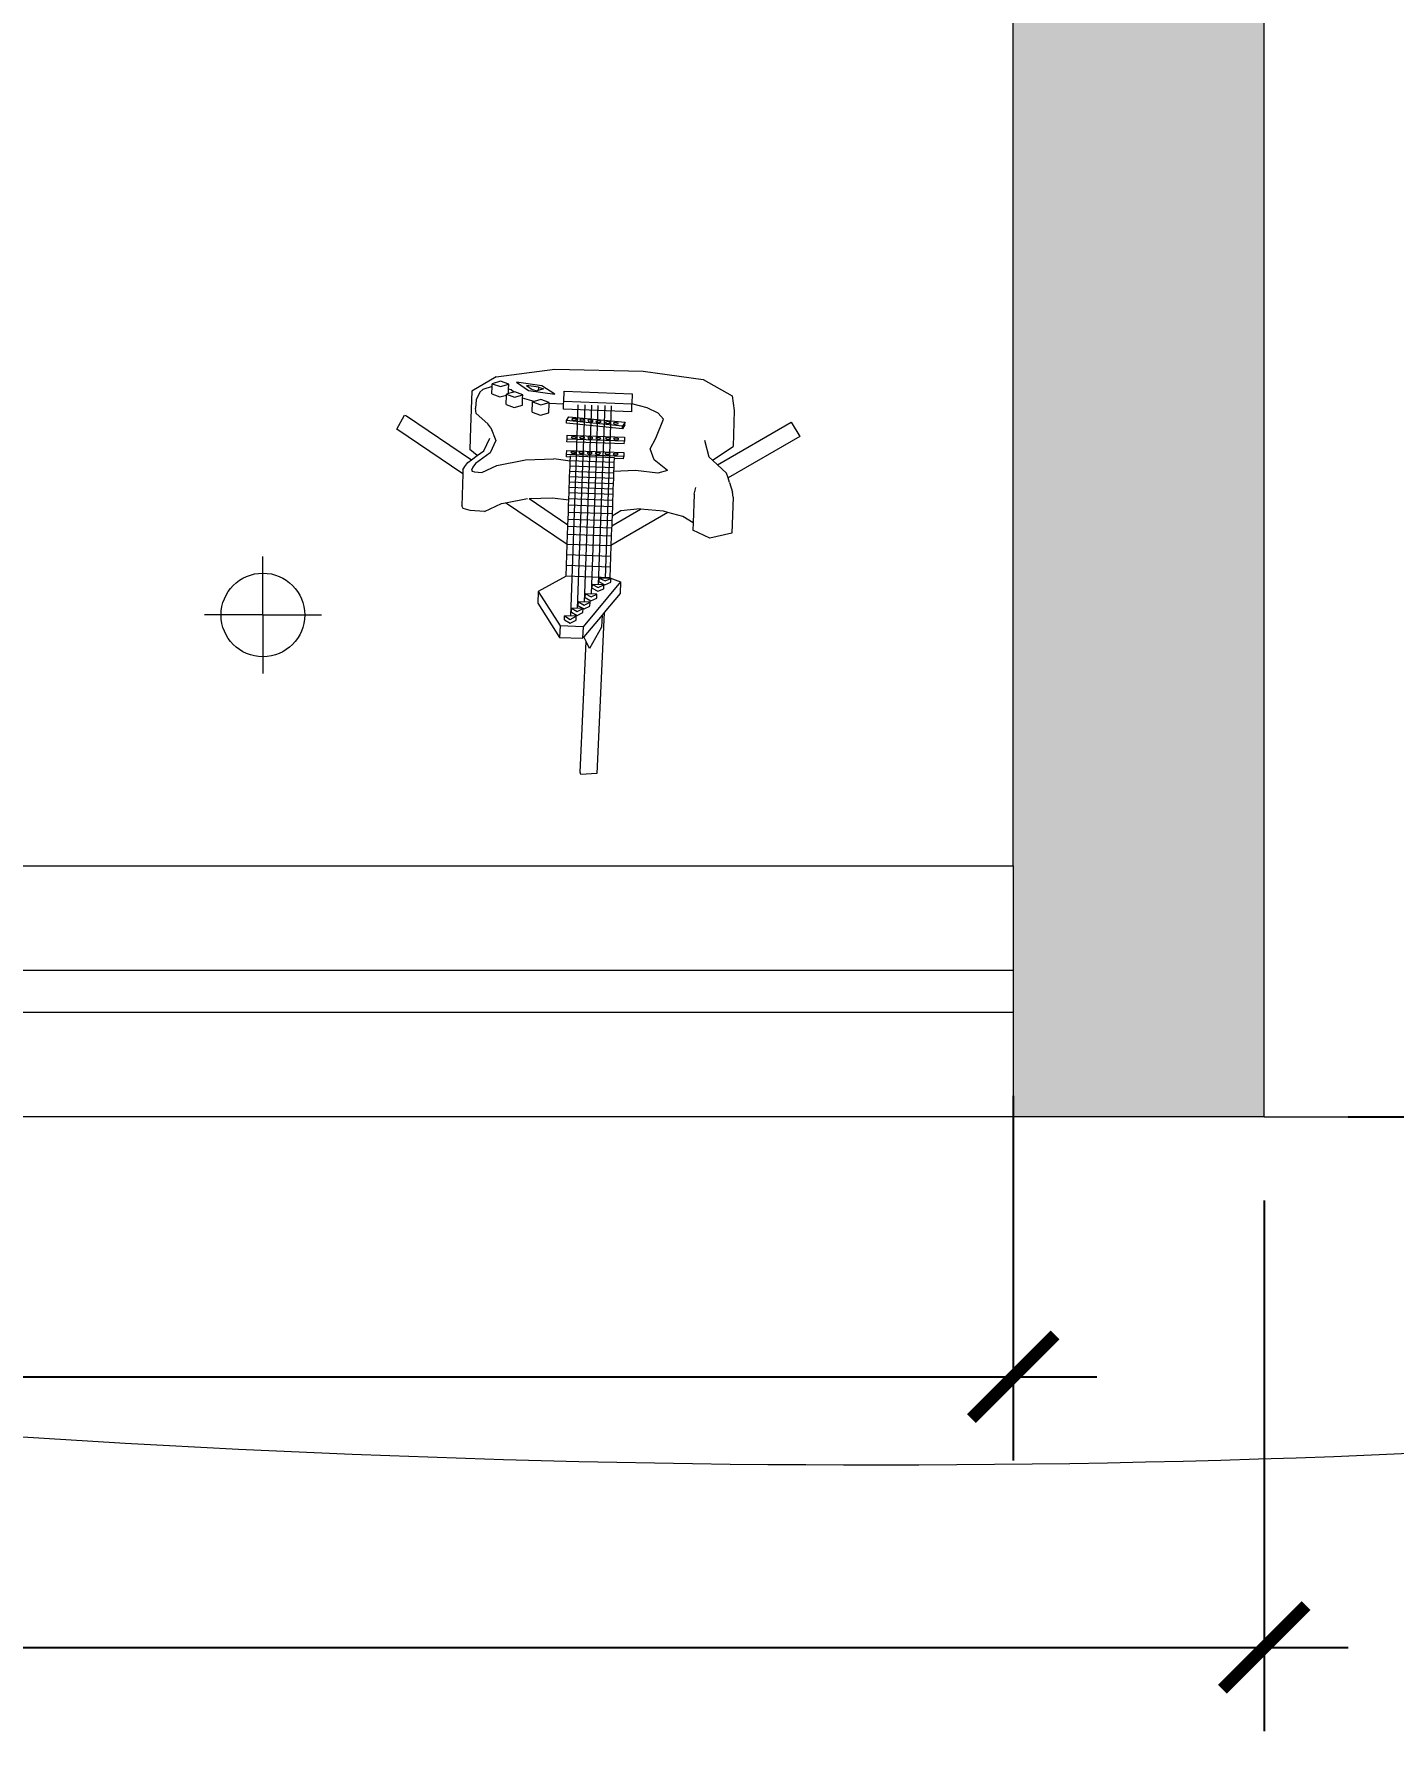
# Model space of a CAD drawing. Header units: millimetres. Extents: x 19901 to 59163, y 13732 to 30178.
# Drawn here: x 39292.3 to 39454.8, y 27686.1 to 27888.9 of the extents above; entities that cross this region are included whole.
import ezdxf

# ---------------------------------------------------------------- set-up
doc = ezdxf.new("R2010")
doc.units = ezdxf.units.MM
doc.linetypes.add('ACAD_ISO03W100', pattern=[30, 12, -18])
doc.layers.get('0').update_dxf_attribs({"lineweight": 18})
for name, color, linetype, lineweight in [('A-FURN', 8, 'Continuous', 13), ('CAMPITURA', 9, 'Continuous', 13), ('Curve di livello', 6, 'Continuous', 9), ('PROIEZIONI', 145, 'Continuous', 13), ('QUOTE', 252, 'Continuous', 13), ('Vetro', 150, 'Continuous', 15), ('Wall', 255, 'Continuous', 20)]:
    doc.layers.add(name, color=color, linetype=linetype, lineweight=lineweight)
doc.styles.get("Standard").update_dxf_attribs({"font": 'arial.ttf'})
doc.dimstyles.new('1-1', dxfattribs={"dimtxt": 15, "dimasz": 10, "dimexe": 10, "dimexo": 10, "dimgap": 5, "dimtad": 1, "dimdec": 0, "dimtxsty": 'Standard', "dimblk": 'ARCHTICK', "dimcen": 2.5, "dimdle": 10, "dimadec": 0, "dimazin": 0, "dimtfac": 1, "dimtdec": 0, "dimtmove": 0, "dimatfit": 3, "dimldrblk": 'ARCHTICK', "dimfxl": 1, "dimarcsym": 0})

# ---------------------------------------------------------------- blocks, each defined once
blk = doc.blocks.new('luce')
at = {"layer": 'PROIEZIONI'}
for q in [(4127.26, 2661.44), (4120.26, 2654.44), (4127.26, 2647.44), (4134.26, 2654.44)]:
    blk.add_line((4127.26, 2654.44), q, dxfattribs=at)
blk.add_circle((4127.26, 2654.44), 5, dxfattribs=at)
blk = doc.blocks.new('_ArchTick')
at = {"color": 0, "linetype": 'ByBlock', "const_width": 0.15}
blk.add_lwpolyline([(-0.5, -0.5), (0.5, 0.5)], dxfattribs=at)
blk = doc.blocks.new('*D6')
at = {"layer": 'Defpoints', "color": 0, "transparency": 16777216}
for p in [(39439.37, 28539.51), (39439.37, 27759.51), (39622.34, 27759.51)]:
    blk.add_point(p, dxfattribs=at)
at = {"layer": 'QUOTE', "color": 0, "lineweight": -2, "transparency": 16777216}
for p, q in [((39622.34, 28549.51), (39622.34, 27749.51)), ((39449.37, 28539.51), (39632.34, 28539.51)), ((39449.37, 27759.51), (39632.34, 27759.51))]:
    blk.add_line(p, q, dxfattribs=at)
at = {"layer": 'QUOTE', "color": 0, "lineweight": -2, "transparency": 16777216, "xscale": 10, "yscale": 10, "zscale": 10}
for p, rotation in [((39622.34, 28539.51), 90), ((39622.34, 27759.51), 270)]:
    blk.add_blockref('_ArchTick', p, dxfattribs=dict(at, rotation=rotation))
at = {"layer": 'QUOTE', "color": 0, "transparency": 16777216, "insert": (39609.68, 28149.51), "char_height": 15, "attachment_point": 5, "rotation": 90}
blk.add_mtext('780', dxfattribs=at)
blk = doc.blocks.new('*D104')
at = {"layer": 'Defpoints', "color": 0, "transparency": 16777216}
for p in [(39089.37, 27759.51), (39439.37, 27759.51), (39439.37, 27696.1)]:
    blk.add_point(p, dxfattribs=at)
at = {"layer": 'QUOTE', "color": 0, "lineweight": -2, "transparency": 16777216}
for p, q in [((39089.37, 27749.51), (39089.37, 27686.1)), ((39439.37, 27749.51), (39439.37, 27686.1)), ((39079.37, 27696.1), (39449.37, 27696.1))]:
    blk.add_line(p, q, dxfattribs=at)
at = {"layer": 'QUOTE', "color": 0, "lineweight": -2, "transparency": 16777216, "xscale": 10, "yscale": 10, "zscale": 10, "rotation": 180}
blk.add_blockref('_ArchTick', (39089.37, 27696.1), dxfattribs=at)
at = {"layer": 'QUOTE', "color": 0, "lineweight": -2, "transparency": 16777216, "xscale": 10, "yscale": 10, "zscale": 10}
blk.add_blockref('_ArchTick', (39439.37, 27696.1), dxfattribs=at)
at = {"layer": 'QUOTE', "color": 0, "transparency": 16777216, "insert": (39264.37, 27708.76), "char_height": 15, "attachment_point": 5}
blk.add_mtext('350', dxfattribs=at)
blk = doc.blocks.new('*D105')
at = {"layer": 'Defpoints', "color": 0, "transparency": 16777216}
for p in [(39119.37, 27772.01), (39409.37, 27772.01), (39409.37, 27728.43)]:
    blk.add_point(p, dxfattribs=at)
at = {"layer": 'QUOTE', "color": 0, "lineweight": -2, "transparency": 16777216}
for p, q in [((39119.37, 27762.01), (39119.37, 27718.43)), ((39409.37, 27762.01), (39409.37, 27718.43)), ((39109.37, 27728.43), (39419.37, 27728.43))]:
    blk.add_line(p, q, dxfattribs=at)
at = {"layer": 'QUOTE', "color": 0, "lineweight": -2, "transparency": 16777216, "xscale": 10, "yscale": 10, "zscale": 10, "rotation": 180}
blk.add_blockref('_ArchTick', (39119.37, 27728.43), dxfattribs=at)
at = {"layer": 'QUOTE', "color": 0, "lineweight": -2, "transparency": 16777216, "xscale": 10, "yscale": 10, "zscale": 10}
blk.add_blockref('_ArchTick', (39409.37, 27728.43), dxfattribs=at)
at = {"layer": 'QUOTE', "color": 0, "transparency": 16777216, "insert": (39264.37, 27741.09), "char_height": 15, "attachment_point": 5}
blk.add_mtext('290', dxfattribs=at)

msp = doc.modelspace()

# ---------------------------------------------------------------- hatches: boundary and pattern name
at = {"layer": 'CAMPITURA'}
h = msp.add_hatch(color=256, dxfattribs=at)
h.dxf.hatch_style = 1
h.paths.add_polyline_path([(38689.37, 27789.51), (38669.37, 27789.51), (38669.37, 27759.51), (38719.37, 27759.51), (38719.37, 27884.51), (38689.37, 27884.51)])
h.paths.add_polyline_path([(39089.37, 27759.51), (39119.37, 27759.51), (39119.37, 27789.51), (39119.37, 27884.51), (39089.37, 27884.51)])
h.paths.add_polyline_path([(39409.37, 27789.51), (39409.37, 27759.51), (39439.37, 27759.51), (39439.37, 27927.01), (39409.37, 27927.01)])

# ---------------------------------------------------------------- linework, layer by layer
at = {"layer": 'A-FURN'}
for p, q in [((39347.58, 27847.91), (39344.67, 27846.21)), ((39348.1, 27847.39), (39347.11, 27847.11)), ((39347.58, 27847.91), (39354.59, 27848.85)), ((39349.07, 27847.04), (39348.1, 27847.39)), ((39353.04, 27846.84), (39350.01, 27847.3)), ((39350.01, 27847.3), (39351.44, 27846.29)), ((39354.59, 27848.85), (39365.15, 27848.59)), ((39365.15, 27848.59), (39372.3, 27847.6)), ((39372.3, 27847.6), (39375.76, 27845.67)), ((39344.67, 27846.21), (39344.52, 27841.89)), ((39345.62, 27846.1), (39345.18, 27845.16)), ((39345.98, 27846.41), (39345.62, 27846.1)), ((39347.1, 27846.79), (39345.98, 27846.41)), ((39347.07, 27845.88), (39347.1, 27846.79)), ((39347.07, 27845.88), (39348.03, 27845.52)), ((39347.1, 27846.79), (39347.11, 27847.11)), ((39347.11, 27847.11), (39348.08, 27846.76)), ((39348.03, 27845.52), (39348.8, 27845.74)), ((39348.08, 27846.76), (39349.07, 27847.04)), ((39348.76, 27844.62), (39348.8, 27845.74)), ((39349.03, 27845.92), (39348.8, 27845.85)), ((39348.8, 27845.85), (39349.77, 27845.5)), ((39348.8, 27845.74), (39348.8, 27845.85)), ((39349.03, 27845.92), (39349.05, 27846.46)), ((39349.69, 27846.11), (39349.03, 27845.92)), ((39349.05, 27846.46), (39349.07, 27847.04)), ((39349.38, 27846.39), (39349.05, 27846.46)), ((39349.69, 27846.11), (39349.38, 27846.39)), ((39349.79, 27846.14), (39349.69, 27846.11)), ((39349.77, 27845.5), (39350.76, 27845.78)), ((39350.76, 27845.78), (39349.79, 27846.14)), ((39350.71, 27844.55), (39350.74, 27845.37)), ((39350.74, 27845.37), (39350.76, 27845.78)), ((39352.11, 27844.99), (39350.74, 27845.37)), ((39351.19, 27846.91), (39351.87, 27846.43)), ((39352.62, 27846.69), (39351.19, 27846.91)), ((39351.44, 27846.29), (39354.58, 27845.87)), ((39351.87, 27846.43), (39352.48, 27846.24)), ((39352.92, 27845.23), (39352.11, 27844.99)), ((39352.6, 27846.28), (39352.48, 27846.24)), ((39352.62, 27846.69), (39352.6, 27846.28)), ((39353.23, 27846.5), (39352.6, 27846.28)), ((39352.62, 27846.69), (39353.23, 27846.5)), ((39353.89, 27844.87), (39352.92, 27845.23)), ((39354.58, 27845.87), (39353.04, 27846.84)), ((39355.65, 27844.97), (39355.69, 27846.2)), ((39355.69, 27846.2), (39363.84, 27845.9)), ((39363.84, 27845.9), (39363.8, 27844.71)), ((39375.76, 27845.67), (39376.03, 27843.92)), ((39335.7, 27841.66), (39336.6, 27843.35)), ((39336.6, 27843.35), (39336.87, 27843.27)), ((39336.87, 27843.27), (39344.63, 27838.02)), ((39345.18, 27845.16), (39345.12, 27844.17)), ((39345.17, 27843.54), (39345.12, 27844.17)), ((39346.59, 27842.3), (39345.17, 27843.54)), ((39348.76, 27844.62), (39349.72, 27844.27)), ((39349.72, 27844.27), (39350.71, 27844.55)), ((39351.89, 27843.71), (39351.93, 27844.94)), ((39351.89, 27843.71), (39352.86, 27843.36)), ((39352.11, 27844.99), (39351.93, 27844.94)), ((39351.93, 27844.94), (39352.9, 27844.59)), ((39352.86, 27843.36), (39353.85, 27843.64)), ((39352.9, 27844.59), (39353.89, 27844.87)), ((39353.85, 27843.64), (39353.89, 27844.76)), ((39353.89, 27844.76), (39353.89, 27844.87)), ((39355.64, 27844.66), (39353.89, 27844.76)), ((39355.62, 27844.05), (39355.64, 27844.66)), ((39363.77, 27843.76), (39355.62, 27844.05)), ((39355.64, 27844.66), (39355.65, 27844.97)), ((39363.8, 27844.68), (39355.65, 27844.97)), ((39357.35, 27844.6), (39357.13, 27838.44)), ((39358.15, 27844.58), (39357.93, 27838.42)), ((39358.95, 27844.55), (39358.72, 27838.39)), ((39359.74, 27844.52), (39359.52, 27838.36)), ((39360.54, 27844.49), (39360.31, 27838.33)), ((39361.33, 27844.46), (39360.59, 27823.86)), ((39363.77, 27843.76), (39363.8, 27844.68)), ((39365.63, 27844.22), (39363.8, 27844.71)), ((39363.8, 27844.71), (39363.8, 27844.68)), ((39366.93, 27843.58), (39365.63, 27844.22)), ((39367.58, 27842.85), (39366.93, 27843.58)), ((39376.03, 27843.92), (39375.88, 27839.61)), ((39343.6, 27836.32), (39335.7, 27841.66)), ((39344.52, 27841.89), (39344.44, 27839.23)), ((39346.94, 27841.85), (39346.59, 27842.3)), ((39346.94, 27841.85), (39347.52, 27840.32)), ((39355.96, 27842.38), (39355.97, 27842.69)), ((39362.68, 27841.73), (39355.96, 27842.38)), ((39355.97, 27842.69), (39356.26, 27843.15)), ((39362.69, 27842.04), (39355.97, 27842.69)), ((39356.26, 27843.15), (39362.97, 27842.5)), ((39356.97, 27842.95), (39356.62, 27842.91)), ((39356.62, 27842.91), (39356.67, 27842.79)), ((39356.67, 27842.79), (39357.05, 27842.75)), ((39357.23, 27842.85), (39356.97, 27842.95)), ((39357.05, 27842.75), (39357.23, 27842.85)), ((39357.93, 27842.86), (39357.58, 27842.82)), ((39357.58, 27842.82), (39357.63, 27842.69)), ((39357.63, 27842.69), (39358.01, 27842.66)), ((39358.19, 27842.76), (39357.93, 27842.86)), ((39358.01, 27842.66), (39358.19, 27842.76)), ((39358.89, 27842.77), (39358.54, 27842.73)), ((39358.54, 27842.73), (39358.59, 27842.6)), ((39358.59, 27842.6), (39358.97, 27842.56)), ((39359.15, 27842.67), (39358.89, 27842.77)), ((39358.97, 27842.56), (39359.15, 27842.67)), ((39359.85, 27842.67), (39359.5, 27842.63)), ((39359.5, 27842.63), (39359.55, 27842.51)), ((39359.55, 27842.51), (39359.92, 27842.47)), ((39360.11, 27842.57), (39359.85, 27842.67)), ((39359.92, 27842.47), (39360.11, 27842.57)), ((39360.97, 27842.57), (39360.62, 27842.52)), ((39360.62, 27842.52), (39360.67, 27842.4)), ((39360.67, 27842.4), (39361.04, 27842.36)), ((39361.23, 27842.47), (39360.97, 27842.57)), ((39361.04, 27842.36), (39361.23, 27842.47)), ((39361.93, 27842.47), (39361.58, 27842.43)), ((39361.58, 27842.43), (39361.63, 27842.31)), ((39361.63, 27842.31), (39362, 27842.27)), ((39362.19, 27842.37), (39361.93, 27842.47)), ((39362, 27842.27), (39362.19, 27842.37)), ((39362.96, 27842.19), (39362.68, 27841.73)), ((39362.68, 27841.73), (39362.69, 27842.04)), ((39362.97, 27842.5), (39362.69, 27842.04)), ((39362.96, 27842.19), (39362.97, 27842.5)), ((39366.65, 27840.58), (39367.58, 27842.85)), ((39374.01, 27837.42), (39382.83, 27842.5)), ((39382.83, 27842.5), (39383.88, 27840.81)), ((39345.3, 27838.51), (39344.44, 27839.23)), ((39346.09, 27839.08), (39346.82, 27840.6)), ((39347.52, 27840.32), (39346.86, 27838.84)), ((39355.98, 27838.66), (39356, 27839.14)), ((39356, 27839.14), (39362.84, 27838.89)), ((39356.03, 27840.16), (39356.04, 27840.47)), ((39362.88, 27839.91), (39356.03, 27840.16)), ((39356.04, 27840.47), (39356.06, 27840.94)), ((39362.89, 27840.22), (39356.04, 27840.47)), ((39356.06, 27840.94), (39362.91, 27840.7)), ((39356.86, 27840.79), (39356.55, 27840.73)), ((39356.55, 27840.73), (39356.66, 27840.6)), ((39356.66, 27840.6), (39357.05, 27840.59)), ((39357.17, 27840.7), (39356.86, 27840.79)), ((39357.05, 27840.59), (39357.17, 27840.7)), ((39357.84, 27840.75), (39357.53, 27840.69)), ((39357.53, 27840.69), (39357.64, 27840.57)), ((39357.64, 27840.57), (39358.03, 27840.55)), ((39358.15, 27840.67), (39357.84, 27840.75)), ((39358.03, 27840.55), (39358.15, 27840.67)), ((39358.82, 27840.72), (39358.51, 27840.66)), ((39358.51, 27840.66), (39358.62, 27840.53)), ((39358.62, 27840.53), (39359, 27840.52)), ((39359.13, 27840.63), (39358.82, 27840.72)), ((39359, 27840.52), (39359.13, 27840.63)), ((39359.8, 27840.68), (39359.48, 27840.62)), ((39359.48, 27840.62), (39359.6, 27840.5)), ((39359.6, 27840.5), (39359.98, 27840.48)), ((39360.1, 27840.6), (39359.8, 27840.68)), ((39359.98, 27840.48), (39360.1, 27840.6)), ((39360.94, 27840.64), (39360.63, 27840.58)), ((39360.63, 27840.58), (39360.74, 27840.46)), ((39360.74, 27840.46), (39361.12, 27840.44)), ((39361.25, 27840.56), (39360.94, 27840.64)), ((39361.12, 27840.44), (39361.25, 27840.56)), ((39361.92, 27840.61), (39361.6, 27840.54)), ((39361.6, 27840.54), (39361.72, 27840.42)), ((39361.72, 27840.42), (39362.1, 27840.41)), ((39362.22, 27840.52), (39361.92, 27840.61)), ((39362.1, 27840.41), (39362.22, 27840.52)), ((39362.88, 27839.91), (39362.89, 27840.22)), ((39362.91, 27840.7), (39362.89, 27840.22)), ((39365.96, 27839.31), (39366.65, 27840.58)), ((39366.44, 27838), (39365.96, 27839.31)), ((39373.03, 27838.33), (39372.5, 27840.31)), ((39373.43, 27837.96), (39375.88, 27839.61)), ((39383.88, 27840.81), (39375.28, 27835.85)), ((39343.61, 27836.82), (39343.81, 27837.21)), ((39343.81, 27837.21), (39344.17, 27837.69)), ((39344.17, 27837.69), (39344.63, 27838.02)), ((39344.77, 27837.12), (39344.61, 27836.79)), ((39344.63, 27838.02), (39345.3, 27838.51)), ((39345.1, 27837.56), (39344.77, 27837.12)), ((39346.86, 27838.84), (39345.1, 27837.56)), ((39345.3, 27838.51), (39346.09, 27839.08)), ((39345.86, 27836.51), (39347.67, 27837.35)), ((39347.67, 27837.35), (39351.08, 27838)), ((39351.08, 27838), (39354.48, 27838.11)), ((39356.42, 27837.85), (39354.48, 27838.11)), ((39355.97, 27838.35), (39355.98, 27838.66)), ((39356.44, 27838.34), (39355.97, 27838.35)), ((39362.82, 27838.41), (39355.98, 27838.66)), ((39356.38, 27836.62), (39356.4, 27837.25)), ((39356.4, 27837.25), (39356.42, 27837.85)), ((39361.63, 27837.06), (39356.4, 27837.25)), ((39356.42, 27837.89), (39356.44, 27838.34)), ((39361.65, 27837.7), (39356.42, 27837.89)), ((39356.42, 27837.85), (39356.42, 27837.89)), ((39356.44, 27838.47), (39361.67, 27838.28)), ((39356.44, 27838.34), (39356.44, 27838.47)), ((39357.13, 27838.44), (39356.44, 27819.33)), ((39356.8, 27838.98), (39356.49, 27838.92)), ((39356.49, 27838.92), (39356.6, 27838.8)), ((39356.6, 27838.8), (39356.98, 27838.79)), ((39357.11, 27838.9), (39356.8, 27838.98)), ((39356.98, 27838.79), (39357.11, 27838.9)), ((39357.93, 27838.42), (39357.27, 27820.25)), ((39357.78, 27838.95), (39357.46, 27838.89)), ((39357.46, 27838.89), (39357.58, 27838.76)), ((39357.58, 27838.76), (39357.96, 27838.75)), ((39358.08, 27838.86), (39357.78, 27838.95)), ((39357.96, 27838.75), (39358.08, 27838.86)), ((39358.72, 27838.39), (39358.1, 27821.01)), ((39358.75, 27838.91), (39358.44, 27838.85)), ((39358.44, 27838.85), (39358.56, 27838.73)), ((39358.56, 27838.73), (39358.94, 27838.72)), ((39359.06, 27838.83), (39358.75, 27838.91)), ((39359.52, 27838.36), (39358.93, 27821.98)), ((39358.94, 27838.72), (39359.06, 27838.83)), ((39359.73, 27838.88), (39359.42, 27838.82)), ((39359.42, 27838.82), (39359.53, 27838.69)), ((39359.53, 27838.69), (39359.92, 27838.68)), ((39360.04, 27838.79), (39359.73, 27838.88)), ((39360.31, 27838.33), (39359.76, 27823.1)), ((39359.92, 27838.68), (39360.04, 27838.79)), ((39360.87, 27838.84), (39360.56, 27838.78)), ((39360.56, 27838.78), (39360.67, 27838.65)), ((39360.67, 27838.65), (39361.06, 27838.64)), ((39361.18, 27838.75), (39360.87, 27838.84)), ((39361.06, 27838.64), (39361.18, 27838.75)), ((39361.85, 27838.8), (39361.54, 27838.74)), ((39361.54, 27838.74), (39361.65, 27838.62)), ((39361.65, 27837.7), (39361.63, 27837.06)), ((39361.65, 27838.62), (39362.04, 27838.6)), ((39361.67, 27838.15), (39361.65, 27837.7)), ((39361.67, 27838.28), (39361.67, 27838.15)), ((39362.81, 27838.11), (39361.67, 27838.15)), ((39362.16, 27838.72), (39361.85, 27838.8)), ((39362.04, 27838.6), (39362.16, 27838.72)), ((39362.81, 27838.11), (39362.82, 27838.41)), ((39362.84, 27838.89), (39362.82, 27838.41)), ((39368.05, 27836.75), (39366.44, 27838)), ((39373.43, 27837.96), (39373.03, 27838.33)), ((39374.01, 27837.42), (39373.43, 27837.96)), ((39375.09, 27836.42), (39374.01, 27837.42)), ((39343.6, 27836.32), (39343.46, 27832.5)), ((39343.61, 27836.82), (39343.6, 27836.32)), ((39344.61, 27836.79), (39344.69, 27836.66)), ((39344.69, 27836.66), (39344.99, 27836.57)), ((39344.99, 27836.57), (39345.86, 27836.51)), ((39356.31, 27834.71), (39356.33, 27835.34)), ((39356.33, 27835.34), (39356.35, 27835.98)), ((39361.56, 27835.15), (39356.33, 27835.34)), ((39356.35, 27835.98), (39356.38, 27836.62)), ((39361.58, 27835.79), (39356.35, 27835.98)), ((39361.6, 27836.43), (39356.38, 27836.62)), ((39361.56, 27835.15), (39361.53, 27834.52)), ((39361.58, 27835.79), (39361.56, 27835.15)), ((39361.6, 27836.43), (39361.58, 27835.79)), ((39361.61, 27836.6), (39361.6, 27836.43)), ((39361.63, 27837.06), (39361.61, 27836.6)), ((39364.23, 27836.72), (39361.61, 27836.6)), ((39366.91, 27836.41), (39364.23, 27836.72)), ((39368.05, 27836.75), (39366.91, 27836.41)), ((39375.28, 27835.85), (39375.09, 27836.42)), ((39375.47, 27835.29), (39375.28, 27835.85)), ((39375.47, 27835.29), (39375.83, 27834.14)), ((39348.69, 27832.87), (39351.31, 27833.37)), ((39351.5, 27833.37), (39354.29, 27833.47)), ((39351.5, 27833.37), (39356.15, 27830.23)), ((39354.29, 27833.47), (39356.25, 27833.22)), ((39356.23, 27832.58), (39356.25, 27833.22)), ((39356.25, 27833.22), (39356.26, 27833.33)), ((39356.26, 27833.33), (39356.29, 27834.07)), ((39361.48, 27833.14), (39356.26, 27833.33)), ((39356.29, 27834.07), (39356.31, 27834.71)), ((39361.51, 27833.88), (39356.29, 27834.07)), ((39361.53, 27834.52), (39356.31, 27834.71)), ((39361.48, 27833.14), (39361.46, 27832.39)), ((39361.51, 27833.88), (39361.48, 27833.14)), ((39361.53, 27834.52), (39361.51, 27833.88)), ((39371.23, 27833.9), (39371.11, 27830.48)), ((39371.23, 27833.9), (39371.43, 27834.7)), ((39375.91, 27833.55), (39375.75, 27829.23)), ((39375.91, 27833.55), (39375.83, 27834.14)), ((39343.64, 27832.19), (39343.46, 27832.5)), ((39344.45, 27831.97), (39343.64, 27832.19)), ((39346.19, 27831.83), (39344.45, 27831.97)), ((39346.19, 27831.83), (39348.22, 27832.79)), ((39348.22, 27832.79), (39348.69, 27832.87)), ((39356.06, 27827.89), (39348.69, 27832.87)), ((39356.17, 27830.89), (39356.2, 27831.73)), ((39356.2, 27831.73), (39356.23, 27832.58)), ((39361.43, 27831.55), (39356.2, 27831.73)), ((39361.46, 27832.39), (39356.23, 27832.58)), ((39368.1, 27831.72), (39361.29, 27827.79)), ((39361.38, 27830.14), (39364.83, 27832.13)), ((39361.42, 27831.28), (39361.4, 27830.7)), ((39362.49, 27831.92), (39361.42, 27831.28)), ((39361.43, 27831.55), (39361.42, 27831.28)), ((39361.46, 27832.39), (39361.43, 27831.55)), ((39364.77, 27832.14), (39362.49, 27831.92)), ((39364.83, 27832.13), (39364.77, 27832.14)), ((39367.57, 27831.86), (39364.83, 27832.13)), ((39368.1, 27831.72), (39367.57, 27831.86)), ((39369.88, 27831.24), (39368.1, 27831.72)), ((39371.11, 27830.48), (39369.88, 27831.24)), ((39356.06, 27827.91), (39356.11, 27829.08)), ((39356.11, 27829.08), (39356.14, 27830.04)), ((39361.33, 27828.89), (39356.11, 27829.08)), ((39356.14, 27830.04), (39356.15, 27830.23)), ((39361.37, 27829.85), (39356.14, 27830.04)), ((39356.15, 27830.23), (39356.17, 27830.89)), ((39361.4, 27830.7), (39356.17, 27830.89)), ((39361.37, 27829.85), (39361.33, 27828.89)), ((39361.38, 27830.14), (39361.37, 27829.85)), ((39361.4, 27830.7), (39361.38, 27830.14)), ((39371.11, 27830.48), (39371.08, 27829.59)), ((39373.1, 27828.66), (39371.08, 27829.59)), ((39375.75, 27829.23), (39373.1, 27828.66)), ((39356.02, 27826.64), (39356.06, 27827.89)), ((39361.29, 27827.73), (39356.06, 27827.91)), ((39356.06, 27827.89), (39356.06, 27827.91)), ((39361.29, 27827.73), (39361.24, 27826.45)), ((39361.33, 27828.89), (39361.29, 27827.79)), ((39361.29, 27827.79), (39361.29, 27827.73)), ((39355.93, 27824.09), (39355.97, 27825.37)), ((39355.97, 27825.37), (39356.02, 27826.64)), ((39361.2, 27825.18), (39355.97, 27825.37)), ((39361.24, 27826.45), (39356.02, 27826.64)), ((39361.2, 27825.18), (39361.15, 27823.9)), ((39361.24, 27826.45), (39361.2, 27825.18)), ((39355.93, 27824.09), (39352.6, 27822.26)), ((39361.15, 27823.9), (39355.93, 27824.09)), ((39362.44, 27823.43), (39357.96, 27818.07)), ((39359.06, 27822.66), (39359.08, 27823.13)), ((39359.08, 27823.13), (39359.75, 27822.77)), ((39360.45, 27823.08), (39359.08, 27823.13)), ((39359.75, 27822.77), (39360.45, 27823.08)), ((39359.88, 27823.42), (39359.9, 27823.88)), ((39359.88, 27823.42), (39360.56, 27823.08)), ((39359.9, 27823.88), (39360.58, 27823.54)), ((39361.28, 27823.83), (39359.9, 27823.88)), ((39360.44, 27822.61), (39360.45, 27823.08)), ((39360.56, 27823.08), (39361.26, 27823.37)), ((39360.58, 27823.54), (39361.28, 27823.83)), ((39361.15, 27823.9), (39362.44, 27823.43)), ((39361.26, 27823.37), (39361.28, 27823.83)), ((39362.44, 27823.43), (39362.39, 27822.05)), ((39352.6, 27822.26), (39352.55, 27820.88)), ((39352.55, 27820.88), (39355.16, 27816.78)), ((39352.6, 27822.26), (39355.21, 27818.17)), ((39357.39, 27820.58), (39357.41, 27821.04)), ((39357.41, 27821.04), (39358.08, 27820.65)), ((39358.79, 27820.99), (39357.41, 27821.04)), ((39358.08, 27820.65), (39358.79, 27820.99)), ((39358.22, 27821.54), (39358.24, 27822)), ((39358.22, 27821.54), (39358.9, 27821.17)), ((39358.24, 27822), (39358.92, 27821.63)), ((39359.62, 27821.95), (39358.24, 27822)), ((39358.77, 27820.53), (39358.79, 27820.99)), ((39358.9, 27821.17), (39359.6, 27821.49)), ((39358.92, 27821.63), (39359.62, 27821.95)), ((39359.06, 27822.66), (39359.74, 27822.31)), ((39359.6, 27821.49), (39359.62, 27821.95)), ((39359.74, 27822.31), (39360.44, 27822.61)), ((39362.39, 27822.05), (39360.47, 27819.75)), ((39355.74, 27818.89), (39355.75, 27819.35)), ((39355.74, 27818.89), (39356.41, 27818.48)), ((39355.75, 27819.35), (39356.43, 27818.94)), ((39357.13, 27819.31), (39355.75, 27819.35)), ((39356.43, 27818.94), (39357.13, 27819.31)), ((39356.57, 27819.81), (39356.58, 27820.27)), ((39356.57, 27819.81), (39357.24, 27819.41)), ((39356.58, 27820.27), (39357.26, 27819.88)), ((39357.96, 27820.23), (39356.58, 27820.27)), ((39357.12, 27818.84), (39357.13, 27819.31)), ((39357.24, 27819.41), (39357.95, 27819.76)), ((39357.26, 27819.88), (39357.96, 27820.23)), ((39357.39, 27820.58), (39358.07, 27820.19)), ((39357.95, 27819.76), (39357.96, 27820.23)), ((39360.23, 27819.45), (39358.06, 27816.86)), ((39358.07, 27820.19), (39358.77, 27820.53)), ((39360.47, 27819.75), (39359.61, 27800.53)), ((39360.23, 27819.45), (39360.17, 27818.01)), ((39360.47, 27819.75), (39360.23, 27819.45)), ((39355.21, 27818.17), (39355.16, 27816.78)), ((39357.96, 27818.07), (39355.21, 27818.17)), ((39356.41, 27818.48), (39357.12, 27818.84)), ((39357.96, 27818.07), (39357.91, 27816.68)), ((39358.06, 27816.86), (39357.91, 27816.68)), ((39358.33, 27816.3), (39358.06, 27816.86)), ((39360.17, 27818.01), (39358.73, 27815.47)), ((39355.16, 27816.78), (39357.91, 27816.68)), ((39357.62, 27800.69), (39358.33, 27816.3)), ((39358.73, 27815.47), (39358.33, 27816.3)), ((39357.7, 27800.42), (39357.62, 27800.69)), ((39359.61, 27800.53), (39357.7, 27800.42))]:
    msp.add_line(p, q, dxfattribs=at)
at = {"layer": 'Curve di livello'}
msp.add_open_spline([(39089.37, 27745.81), (39090.13, 27745.67), (39281.54, 27712.15), (39478.64, 27705.51), (39665.82, 27745.41)], degree=3, knots=[1440.619799, 1440.619799, 1440.619799, 1440.619799, 1442.919983, 2017.077223, 2017.077223, 2017.077223, 2017.077223], dxfattribs=at)
at = {"layer": 'PROIEZIONI'}
for p, q in [((39119.37, 27789.51), (39409.37, 27789.51)), ((39409.37, 27759.51), (39119.37, 27759.51))]:
    msp.add_line(p, q, dxfattribs=at)
at = {"layer": 'PROIEZIONI', "linetype": 'ACAD_ISO03W100'}
msp.add_line((39439.37, 27759.51), (39539.37, 27759.51), dxfattribs=at)
at = {"layer": 'Vetro'}
for p, q in [((39119.37, 27777.01), (39409.37, 27777.01)), ((39409.37, 27777.01), (39409.37, 27772.01)), ((39119.37, 27772.01), (39409.37, 27772.01))]:
    msp.add_line(p, q, dxfattribs=at)
at = {"layer": 'Wall'}
for p, q in [((39409.37, 27789.51), (39409.37, 27927.01)), ((39439.37, 27759.51), (39439.37, 27927.01)), ((39409.37, 27789.51), (39409.37, 27759.51)), ((39439.37, 27759.51), (39409.37, 27759.51))]:
    msp.add_line(p, q, dxfattribs=at)

# ---------------------------------------------------------------- block references
at = {"layer": 'PROIEZIONI'}
msp.add_blockref('luce', (35192.44, 25165.03), dxfattribs=at)

# ---------------------------------------------------------------- dimensions: what is measured, and where the dimension line sits
at = {"layer": 'QUOTE'}
dim = msp.add_linear_dim(base=(39622.34, 27759.51), p1=(39439.37, 28539.51), p2=(39439.37, 27759.51), angle=90, dimstyle='1-1', dxfattribs=at)
dim.commit()
dim.dimension.update_dxf_attribs({"geometry": '*D6', "text_midpoint": (39609.68, 28149.51)})
for base, p1, p2, picture, middle in [((39409.37, 27728.43), (39119.37, 27772.01), (39409.37, 27772.01), '*D105', (39264.37, 27741.09)), ((39439.37, 27696.1), (39089.37, 27759.51), (39439.37, 27759.51), '*D104', (39264.37, 27708.76))]:
    dim = msp.add_linear_dim(base=base, p1=p1, p2=p2, dimstyle='1-1', dxfattribs=at)
    dim.commit()
    dim.dimension.update_dxf_attribs({"geometry": picture, "text_midpoint": middle})

doc.saveas('drawing.dxf')
